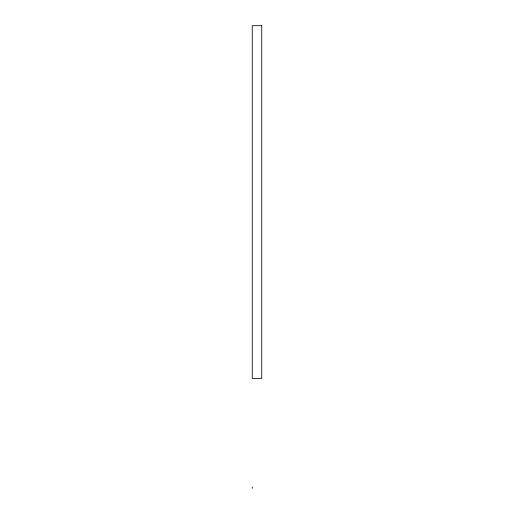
<?xml version="1.0" encoding="UTF-8"?>
<svg xmlns="http://www.w3.org/2000/svg" width="514" height="514" viewBox="0 0 514 514"><rect width="100%" height="100%" fill="white"/><g stroke="black" fill="none" stroke-linecap="round" stroke-linejoin="round"><path stroke-width="0.77" d="M252.252 486.944L252.252 488.3M261.748 25.7L252.252 25.7L252.252 378.413L261.748 378.413L261.748 25.7"/></g></svg>
